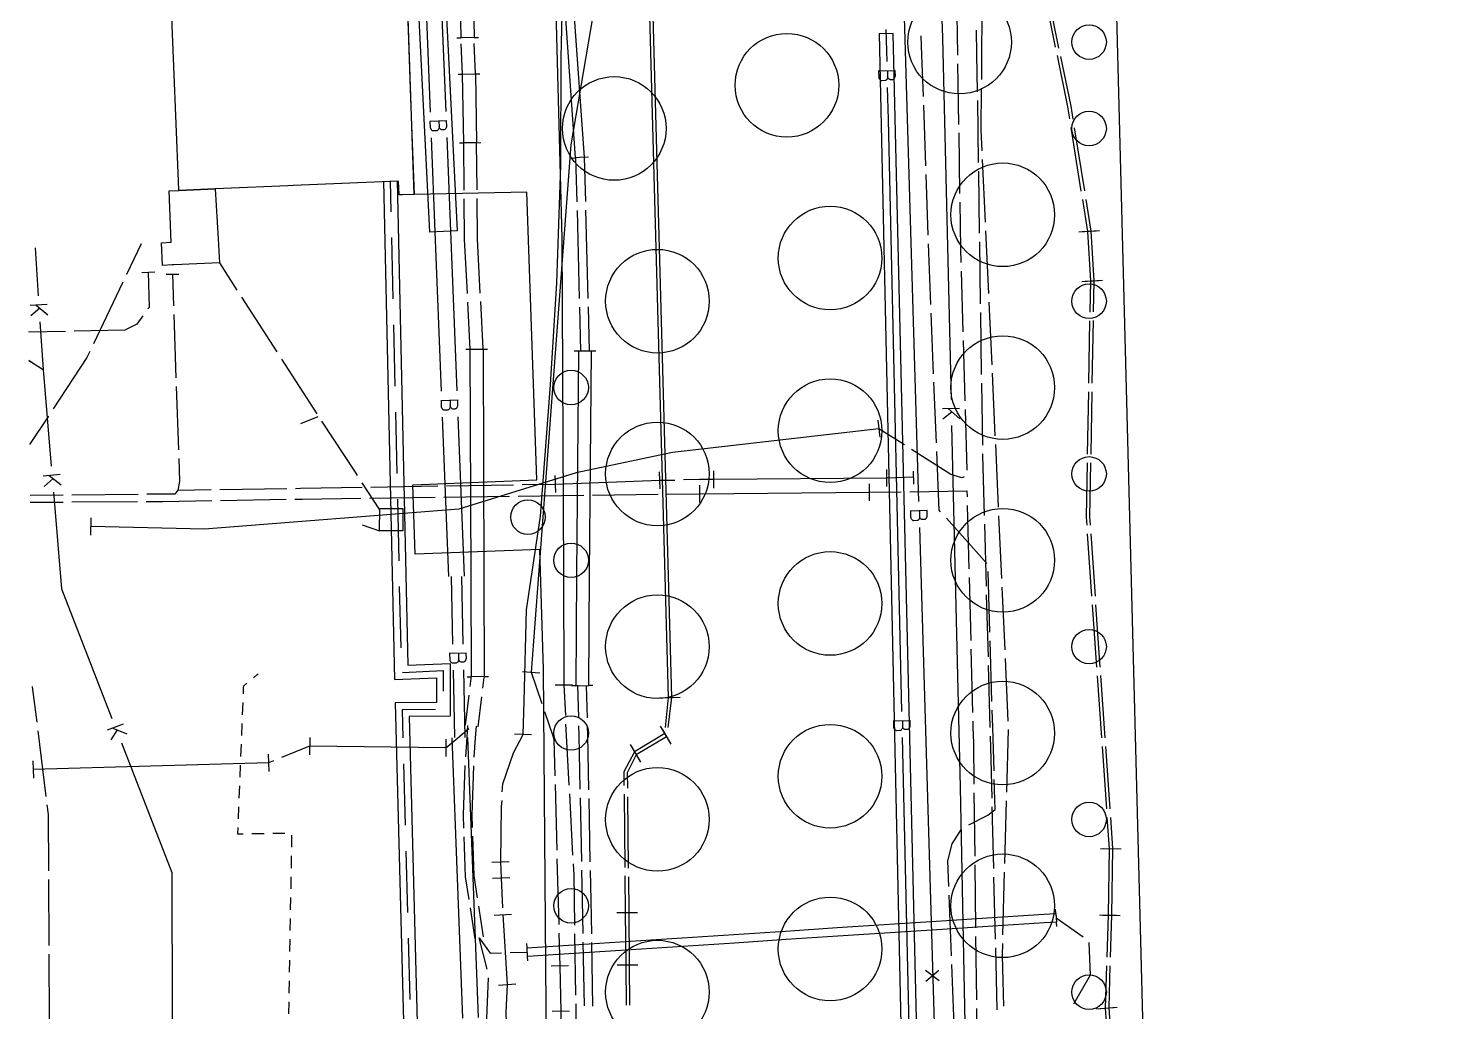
# Model space of a CAD drawing. Header units: metres. Extents: x 17721 to 17912, y 14015 to 15901.
# Drawn here: x 17762.8 to 17845.1, y 15344.2 to 15401.1 of the extents above; entities that cross this region are included whole.
import ezdxf

# ---------------------------------------------------------------- set-up
doc = ezdxf.new("R2010")
doc.units = ezdxf.units.M
for name, color, linetype in [('GC_BUILDING', 8, 'Continuous'), ('GC_CURB_EDGE', 1, 'Continuous'), ('GC_HEAT_AXIS', 30, 'Continuous'), ('GC_POWER_AXIS', 40, 'Continuous'), ('GC_RESULT_1F93603DB5', 3, 'Continuous'), ('GC_RESULT_5DD67F7FB9', 3, 'Continuous'), ('GC_SEWER_AXIS', 6, 'Continuous'), ('GC_SITE_BOUNDARY', 7, 'Continuous'), ('GC_TEST_GREEN_ZONE', 3, 'Continuous'), ('GC_WATER_AXIS', 5, 'Continuous')]:
    doc.layers.add(name, color=color, linetype=linetype)

msp = doc.modelspace()

# ---------------------------------------------------------------- linework, layer by layer
at = {"layer": 'GC_BUILDING'}
for points in [[(17773.626, 15391.792), (17771.511, 15391.703), (17771.49, 15392.235), (17770.961, 15405.537), (17773.29, 15405.58), (17777.769, 15405.664), (17783.5, 15405.77), (17783.594, 15405.772), (17784.057, 15405.781), (17784.62, 15405.791), (17784.645, 15405.104), (17784.688, 15403.884), (17784.792, 15400.987), (17784.914, 15397.608), (17785.01, 15394.935), (17785.134, 15391.463), (17784.464, 15391.447), (17784.278, 15391.443), (17784.244, 15392.242), (17778.143, 15391.984), (17777.827, 15391.97), (17774.106, 15391.813)], [(17770.57, 15387.367), (17770.499, 15388.676), (17771.071, 15388.707), (17770.952, 15391.679), (17771.511, 15391.703), (17773.626, 15391.792), (17773.784, 15388.898), (17773.859, 15387.521), (17771.24, 15387.398), (17771.124, 15387.393)], [(17784.487, 15373.287), (17784.481, 15372.003), (17783.143, 15372.009), (17783.149, 15373.293)]]:
    msp.add_lwpolyline(points, close=True, dxfattribs=at)
at = {"layer": 'GC_CURB_EDGE'}
for points in [[(17775.84, 15363.499), (17776.037, 15363.666), (17776.11, 15363.727)], [(17775.251, 15362.559), (17775.265, 15362.903), (17775.269, 15363.018), (17775.458, 15363.177)], [(17775.203, 15361.353), (17775.231, 15362.059)], [(17775.154, 15360.148), (17775.183, 15360.854)], [(17775.106, 15358.942), (17775.134, 15359.648)], [(17775.058, 15357.737), (17775.086, 15358.442)], [(17775.009, 15356.531), (17775.038, 15357.237)], [(17774.961, 15355.325), (17774.989, 15356.031)], [(17775.247, 15354.446), (17774.925, 15354.441), (17774.941, 15354.826)], [(17776.453, 15354.463), (17775.747, 15354.453)], [(17777.66, 15354.479), (17776.953, 15354.47)], [(17778.051, 15353.684), (17778.063, 15354.39)], [(17778.03, 15352.478), (17778.043, 15353.184)], [(17778.01, 15351.271), (17778.022, 15351.978)], [(17777.989, 15350.065), (17778.001, 15350.771)], [(17777.968, 15348.859), (17777.98, 15349.565)], [(17777.948, 15347.652), (17777.96, 15348.359)], [(17777.927, 15346.446), (17777.939, 15347.152)], [(17777.906, 15345.24), (17777.918, 15345.946)], [(17777.885, 15344.033), (17777.897, 15344.74)]]:
    msp.add_lwpolyline(points, dxfattribs=at)
at = {"layer": 'GC_HEAT_AXIS'}
for points in [[(17784.158, 15392.269), (17784.785, 15364.222), (17787.227, 15364.329), (17787.227, 15361.268), (17784.858, 15361.242), (17785.82, 15324.338), (17766.907, 15324.139)], [(17783.759, 15392.252), (17783.798, 15390.476)], [(17783.359, 15392.235), (17784.003, 15363.386), (17786.427, 15363.493), (17786.427, 15362.06), (17784.038, 15362.034), (17785, 15325.13), (17766.9, 15324.939)], [(17783.832, 15388.977), (17783.911, 15385.425)], [(17783.945, 15383.926), (17784.024, 15380.374)], [(17784.057, 15378.875), (17784.137, 15375.323)], [(17784.17, 15373.824), (17784.25, 15370.272)], [(17784.283, 15368.773), (17784.362, 15365.221)], [(17784.476, 15363.808), (17786.827, 15363.911), (17786.827, 15362.712)], [(17786.375, 15361.659), (17784.448, 15361.638), (17784.49, 15360.013)], [(17784.529, 15358.514), (17784.622, 15354.963)], [(17784.661, 15353.463), (17784.754, 15349.912)], [(17784.793, 15348.413), (17784.885, 15344.862)]]:
    msp.add_lwpolyline(points, dxfattribs=at)
at = {"layer": 'GC_POWER_AXIS'}
for points in [[(17790.248, 15356.895), (17790.28, 15357.36), (17790.899, 15359.139), (17791.448, 15360.216), (17791.521, 15362.139), (17791.642, 15367.42), (17792.468, 15372.843), (17793.044, 15380.45), (17793.402, 15386.364), (17793.634, 15393.157), (17793.652, 15399.403), (17793.804, 15406.066), (17794.064, 15412.365), (17794.505, 15417.367), (17794.816, 15422.518), (17794.523, 15426.655), (17794.711, 15427.665), (17794.706, 15428.575)], [(17828.073, 15418.206), (17827.484, 15416.533), (17821.903, 15401.828), (17822.275, 15400)], [(17828.266, 15418.151), (17827.672, 15416.464), (17822.089, 15401.757), (17822.47, 15399.945)], [(17796.527, 15417.264), (17796.579, 15415.307), (17796.377, 15414.388), (17796.181, 15413.497), (17795.644, 15402.74), (17794.221, 15394.338), (17792.341, 15369.457), (17791.913, 15363.812), (17792.53, 15362.011)], [(17798.212, 15417.109), (17798.441, 15413.953), (17799.022, 15392.59), (17799.845, 15362.351), (17799.687, 15360.608)], [(17798.411, 15417.117), (17798.641, 15413.958), (17799.222, 15392.595), (17800.045, 15362.349), (17799.825, 15360.613)], [(17791.741, 15416.027), (17793.01, 15414.81), (17793.096, 15411.598), (17793.7, 15388.95), (17793.783, 15369.486), (17793.81, 15363.09), (17793.905, 15361.316)], [(17816.557, 15403.038), (17816.61, 15399.579), (17816.611, 15399.535)], [(17818.015, 15398.125), (17818.027, 15399.601), (17818.045, 15401.755)], [(17787.609, 15400.541), (17787.859, 15400.546)], [(17788.609, 15400.559), (17788.859, 15400.563)], [(17814.635, 15397.138), (17814.551, 15399.546), (17814.512, 15400.648)], [(17817.772, 15397.405), (17817.74, 15399.597), (17817.72, 15400.993)], [(17787.941, 15398.436), (17787.873, 15400.185)], [(17788.691, 15398.466), (17788.622, 15400.214)], [(17816.619, 15399.035), (17816.673, 15395.532)], [(17822.375, 15399.51), (17822.98, 15396.541), (17823.091, 15395.849)], [(17822.572, 15399.456), (17823.177, 15396.577), (17823.298, 15395.825)], [(17787.691, 15398.44), (17787.941, 15398.445)], [(17788.691, 15398.458), (17788.941, 15398.462)], [(17818.045, 15393.997), (17817.99, 15395.2), (17818.01, 15397.625)], [(17814.774, 15393.127), (17814.652, 15396.638)], [(17817.832, 15393.317), (17817.78, 15396.905)], [(17816.68, 15395.032), (17816.734, 15391.529)], [(17823.171, 15395.355), (17823.763, 15391.672)], [(17823.377, 15395.331), (17823.965, 15391.675)], [(17787.761, 15394.453), (17788.011, 15394.458)], [(17788.034, 15391.718), (17788.011, 15394.461)], [(17788.761, 15394.471), (17789.011, 15394.475)], [(17788.784, 15391.732), (17788.761, 15394.467)], [(17794.246, 15393.573), (17794.496, 15393.591)], [(17794.495, 15393.602), (17794.561, 15391.05)], [(17794.994, 15393.626), (17795.244, 15393.644)], [(17794.995, 15393.614), (17795.06, 15391.063)], [(17818.234, 15389.871), (17818.068, 15393.497)], [(17814.914, 15389.117), (17814.792, 15392.628)], [(17817.892, 15389.229), (17817.839, 15392.817)], [(17788.223, 15385.735), (17788.058, 15388.879), (17788.038, 15391.218)], [(17788.973, 15385.766), (17788.808, 15388.901), (17788.788, 15391.232)], [(17816.742, 15391.029), (17816.783, 15388.327), (17816.806, 15387.527)], [(17823.843, 15391.178), (17824.139, 15389.336), (17824.307, 15386.469), (17824.274, 15384.662)], [(17824.044, 15391.181), (17824.338, 15389.353), (17824.507, 15386.479), (17824.474, 15384.671)], [(17794.574, 15390.55), (17794.705, 15385.446)], [(17795.073, 15390.563), (17795.204, 15385.459)], [(17818.422, 15385.745), (17818.257, 15389.371)], [(17823.64, 15389.307), (17824.638, 15389.365)], [(17823.839, 15389.324), (17824.837, 15389.382)], [(17769.339, 15388.624), (17768.488, 15386.844)], [(17815.061, 15385.107), (17815.019, 15386.108), (17814.932, 15388.617)], [(17817.951, 15385.141), (17817.899, 15388.729)], [(17773.859, 15387.521), (17774.878, 15385.939)], [(17769.367, 15386.963), (17770.117, 15386.997)], [(17769.742, 15386.98), (17769.789, 15384.934), (17769.726, 15384.848)], [(17770.769, 15386.85), (17771.519, 15386.85)], [(17771.144, 15386.85), (17771.206, 15385.016)], [(17816.82, 15387.027), (17816.92, 15383.525)], [(17823.808, 15386.44), (17824.806, 15386.498)], [(17824.008, 15386.45), (17825.006, 15386.508)], [(17768.272, 15386.393), (17766.57, 15382.833)], [(17775.149, 15385.519), (17777.188, 15382.354)], [(17788.394, 15382.496), (17788.25, 15385.236)], [(17789.142, 15382.536), (17788.999, 15385.267)], [(17794.718, 15384.946), (17794.783, 15382.395)], [(17795.217, 15384.959), (17795.283, 15382.407)], [(17818.611, 15381.619), (17818.445, 15385.246)], [(17769.432, 15384.443), (17769.084, 15383.964), (17768.379, 15383.611), (17765.453, 15383.55)], [(17771.223, 15384.516), (17771.348, 15380.848)], [(17815.229, 15381.098), (17815.082, 15384.607)], [(17818.011, 15381.053), (17817.959, 15384.641)], [(17824.265, 15384.162), (17824.2, 15380.548)], [(17824.465, 15384.171), (17824.4, 15380.556)], [(17764.954, 15383.539), (17762.801, 15383.494)], [(17766.355, 15382.382), (17766.189, 15382.035), (17764.231, 15379.06)], [(17788.143, 15382.514), (17788.393, 15382.515)], [(17789.143, 15382.517), (17789.393, 15382.518)], [(17794.658, 15382.404), (17794.408, 15382.406)], [(17795.658, 15382.396), (17795.408, 15382.398)], [(17816.934, 15383.025), (17817.034, 15379.523)], [(17777.459, 15381.934), (17779.497, 15378.769)], [(17818.8, 15377.494), (17818.634, 15381.12)], [(17771.365, 15380.348), (17771.489, 15376.68)], [(17815.396, 15377.088), (17815.249, 15380.598)], [(17818.07, 15376.965), (17818.018, 15380.553)], [(17824.191, 15380.048), (17824.126, 15376.435)], [(17824.391, 15380.056), (17824.325, 15376.441)], [(17763.956, 15378.643), (17762.871, 15376.995)], [(17778.583, 15378.218), (17779.591, 15378.624)], [(17779.771, 15378.351), (17781.718, 15375.4), (17781.843, 15375.208)], [(17811.999, 15378.411), (17812.115, 15377.417)], [(17817.048, 15379.023), (17817.148, 15375.521)], [(17813.534, 15376.973), (17812.057, 15377.914), (17800.099, 15376.527), (17794.528, 15375.352), (17787.734, 15373.259), (17773.008, 15372.092), (17766.408, 15372.25)], [(17817, 15375.128), (17816.856, 15375.072), (17816.233, 15375.253), (17813.956, 15376.704)], [(17818.988, 15373.368), (17818.823, 15376.994)], [(17771.506, 15376.18), (17771.551, 15374.854), (17771.45, 15374.356)], [(17815.636, 15373.108), (17815.559, 15373.194), (17815.417, 15376.589)], [(17818.175, 15372.878), (17818.079, 15376.381), (17818.078, 15376.465)], [(17824.117, 15375.935), (17824.06, 15372.79), (17824.093, 15372.322)], [(17824.316, 15375.941), (17824.259, 15372.796), (17824.292, 15372.327)], [(17793.345, 15374.21), (17793.309, 15375.21)], [(17799.386, 15374.424), (17799.35, 15375.424)], [(17814.052, 15375.101), (17812.52, 15375.057), (17802.495, 15374.977), (17801.663, 15374.963), (17800.745, 15374.947)], [(17802.499, 15374.477), (17802.491, 15375.477)], [(17812.524, 15374.557), (17812.516, 15375.557)], [(17814.046, 15375.453), (17814.058, 15374.703)], [(17771.45, 15374.356), (17771.282, 15374.128), (17769.65, 15374.113)], [(17771.45, 15374.356), (17773.388, 15374.385)], [(17773.888, 15374.393), (17777.763, 15374.452)], [(17778.263, 15374.46), (17778.55, 15374.464), (17782.139, 15374.524)], [(17782.115, 15374.788), (17783.139, 15373.209)], [(17782.639, 15374.532), (17786.514, 15374.597)], [(17787.014, 15374.605), (17790.889, 15374.669)], [(17791.389, 15374.678), (17793.327, 15374.71), (17799.368, 15374.924), (17800.245, 15374.939)], [(17799.779, 15374.123), (17801.683, 15374.149), (17811.516, 15374.229), (17813.346, 15374.255)], [(17801.687, 15373.649), (17801.679, 15374.649)], [(17811.52, 15373.729), (17811.512, 15374.729)], [(17813.846, 15374.262), (17817.157, 15374.309), (17817.166, 15373.961)], [(17764.819, 15374.068), (17762.904, 15374.05)], [(17762.908, 15373.656), (17764.812, 15373.668)], [(17765.312, 15373.672), (17769.121, 15373.697)], [(17769.15, 15374.108), (17765.319, 15374.073)], [(17769.621, 15373.701), (17770.589, 15373.707), (17773.429, 15373.754)], [(17773.929, 15373.762), (17777.737, 15373.825)], [(17778.237, 15373.833), (17778.669, 15373.84), (17782.046, 15373.885)], [(17782.546, 15373.892), (17786.354, 15373.943)], [(17786.854, 15373.95), (17790.662, 15374.001)], [(17791.162, 15374.008), (17794.971, 15374.059)], [(17795.471, 15374.065), (17799.279, 15374.116)], [(17817.179, 15373.461), (17817.273, 15369.803)], [(17766.42, 15372.75), (17766.396, 15371.75)], [(17818.31, 15370.117), (17815.969, 15372.736)], [(17819.177, 15369.242), (17819.011, 15372.868)], [(17782.134, 15372.348), (17783.143, 15372.009)], [(17818.286, 15368.791), (17818.188, 15372.378)], [(17824.127, 15371.823), (17824.378, 15368.217)], [(17824.326, 15371.828), (17824.577, 15368.221)], [(17817.285, 15369.303), (17817.379, 15365.645)], [(17818.49, 15366.13), (17818.386, 15369.642)], [(17819.366, 15365.116), (17819.2, 15368.743)], [(17818.398, 15364.704), (17818.3, 15368.291)], [(17824.413, 15367.718), (17824.664, 15364.113)], [(17824.612, 15367.722), (17824.863, 15364.115)], [(17817.392, 15365.145), (17817.486, 15361.486)], [(17818.609, 15362.119), (17818.505, 15365.631)], [(17819.554, 15360.991), (17819.389, 15364.617)], [(17788.206, 15363.547), (17788.456, 15363.553)], [(17788.382, 15362.983), (17788.459, 15363.606)], [(17789.126, 15362.891), (17789.203, 15363.514)], [(17789.206, 15363.568), (17789.456, 15363.573)], [(17791.414, 15363.85), (17792.412, 15363.774)], [(17818.51, 15360.617), (17818.51, 15360.632), (17818.412, 15364.204)], [(17824.698, 15363.614), (17824.949, 15360.008)], [(17824.898, 15363.616), (17825.149, 15360.009)], [(17763.024, 15362.993), (17763.046, 15362.814), (17763.027, 15362.775)], [(17763.046, 15362.814), (17763.281, 15360.917)], [(17793.31, 15363.088), (17794.31, 15363.092)], [(17794.5, 15363.029), (17794.25, 15363.024)], [(17794.671, 15361.217), (17794.624, 15363.056)], [(17795.172, 15361.182), (17795.126, 15363.018)], [(17795.5, 15363.05), (17795.25, 15363.044)], [(17788.106, 15360.75), (17788.32, 15362.487)], [(17788.85, 15360.658), (17789.065, 15362.395)], [(17799.345, 15362.337), (17800.345, 15362.365)], [(17799.545, 15362.335), (17800.545, 15362.363)], [(17792.692, 15361.538), (17793.174, 15360.133), (17793.24, 15359.918), (17793.293, 15357.821)], [(17817.499, 15360.987), (17817.508, 15360.612), (17817.531, 15359.721), (17817.559, 15357.328)], [(17818.728, 15358.108), (17818.653, 15360.635), (17818.624, 15361.62)], [(17763.342, 15360.421), (17763.811, 15356.627)], [(17786.978, 15359.434), (17787.676, 15360.025), (17788.314, 15360.565)], [(17788.229, 15360.721), (17788.184, 15360.057), (17788.106, 15358.909)], [(17788.727, 15360.687), (17788.682, 15360.023), (17788.606, 15358.901)], [(17791.947, 15360.197), (17790.948, 15360.235)], [(17794.122, 15357.268), (17793.968, 15360.149), (17793.932, 15360.816)], [(17794.76, 15357.039), (17794.698, 15360.163), (17794.684, 15360.717)], [(17795.261, 15357.009), (17795.198, 15360.174), (17795.185, 15360.682)], [(17799.655, 15360.258), (17797.902, 15359.211), (17797.282, 15358.044), (17797.291, 15357.25)], [(17799.399, 15360.687), (17799.911, 15359.829)], [(17799.503, 15360.51), (17800.013, 15359.65)], [(17819.465, 15356.862), (17819.563, 15360.491)], [(17786.978, 15359.434), (17779.084, 15359.529), (17777.462, 15358.872)], [(17779.09, 15360.029), (17779.078, 15359.029)], [(17786.984, 15359.934), (17786.972, 15358.934)], [(17799.763, 15360.117), (17799.758, 15360.08), (17798.004, 15359.039), (17797.482, 15357.997), (17797.492, 15357.098)], [(17797.646, 15359.64), (17798.158, 15358.782)], [(17797.749, 15359.469), (17798.259, 15358.609)], [(17818.615, 15356.53), (17818.56, 15358.785), (17818.524, 15360.118)], [(17824.984, 15359.509), (17825.235, 15355.904)], [(17825.184, 15359.51), (17825.435, 15355.903)], [(17763.063, 15358.687), (17763.09, 15357.687)], [(17776.999, 15358.684), (17776.708, 15358.566), (17763.077, 15358.187)], [(17776.694, 15359.066), (17776.722, 15358.066)], [(17788.083, 15358.41), (17787.979, 15355.568), (17788.005, 15354.78)], [(17788.583, 15358.402), (17788.479, 15355.568), (17788.504, 15354.824)], [(17793.306, 15357.322), (17793.403, 15353.515)], [(17817.269, 15354.981), (17818.362, 15355.542), (17818.794, 15355.865), (17818.742, 15357.609)], [(17763.873, 15356.131), (17763.941, 15355.579), (17763.96, 15352.313)], [(17790.213, 15356.396), (17790.189, 15356.046), (17790.142, 15352.839), (17790.179, 15351.918), (17790.263, 15350.17)], [(17794.339, 15353.22), (17794.149, 15356.768)], [(17794.844, 15352.861), (17794.77, 15356.539)], [(17795.344, 15352.836), (17795.271, 15356.509)], [(17797.296, 15356.75), (17797.343, 15352.519)], [(17797.498, 15356.598), (17797.543, 15352.47)], [(17817.565, 15356.828), (17817.607, 15353.168)], [(17818.713, 15352.443), (17818.627, 15356.03)], [(17819.354, 15352.734), (17819.451, 15356.362)], [(17825.27, 15355.405), (17825.395, 15353.602), (17825.329, 15349.752), (17825.256, 15347.312)], [(17825.469, 15355.405), (17825.595, 15353.601), (17825.528, 15349.748), (17825.455, 15347.317)], [(17816.105, 15351.412), (17816.048, 15352.887), (17816.299, 15353.886), (17816.841, 15354.734)], [(17788.021, 15354.28), (17788.097, 15351.975), (17788.301, 15350.665)], [(17788.52, 15354.324), (17788.595, 15352.021), (17788.792, 15350.76)], [(17824.895, 15353.611), (17825.895, 15353.593)], [(17825.095, 15353.61), (17826.095, 15353.592)], [(17789.643, 15352.819), (17790.642, 15352.859)], [(17793.415, 15353.015), (17793.512, 15349.209)], [(17789.68, 15351.898), (17790.679, 15351.938)], [(17794.446, 15349.168), (17794.4, 15352.09), (17794.366, 15352.72)], [(17794.924, 15348.683), (17794.889, 15350.595), (17794.854, 15352.361)], [(17795.424, 15348.663), (17795.389, 15350.605), (17795.354, 15352.336)], [(17797.349, 15352.019), (17797.372, 15349.904), (17797.395, 15346.872), (17797.421, 15344.543)], [(17797.549, 15351.97), (17797.572, 15349.906), (17797.595, 15346.874), (17797.616, 15344.543)], [(17817.613, 15352.668), (17817.655, 15349.009)], [(17818.812, 15348.356), (17818.725, 15351.943)], [(17819.243, 15348.605), (17819.34, 15352.234)], [(17763.963, 15351.813), (17763.984, 15347.99)], [(17788.869, 15350.266), (17789.145, 15348.497)], [(17816.261, 15347.402), (17816.125, 15350.912)], [(17788.378, 15350.171), (17788.657, 15348.377)], [(17789.782, 15349.75), (17790.78, 15349.812)], [(17790.281, 15349.781), (17790.533, 15345.738), (17790.443, 15344.126), (17790.494, 15342.95), (17790.545, 15342.174), (17790.428, 15341.354), (17790.231, 15339.342)], [(17796.872, 15349.9), (17797.872, 15349.908)], [(17797.072, 15349.902), (17798.072, 15349.91)], [(17822.314, 15349.85), (17822.297, 15350.099)], [(17822.33, 15349.6), (17823.887, 15348.493)], [(17824.829, 15349.761), (17825.829, 15349.743)], [(17825.028, 15349.757), (17826.028, 15349.739)], [(17793.525, 15348.709), (17793.573, 15346.806), (17793.643, 15344.187), (17793.678, 15342.328)], [(17794.509, 15345.115), (17794.454, 15348.668)], [(17822.362, 15349.101), (17822.346, 15349.351)], [(17789.378, 15346.622), (17788.901, 15348.437), (17789.547, 15347.551), (17790.2, 15347.569)], [(17791.684, 15347.86), (17791.667, 15348.109)], [(17795, 15344.505), (17794.933, 15348.183)], [(17795.5, 15344.49), (17795.433, 15348.163)], [(17817.661, 15348.509), (17817.703, 15344.85)], [(17818.911, 15344.269), (17818.824, 15347.856)], [(17819.299, 15344.477), (17819.211, 15347.424), (17819.229, 15348.105)], [(17824.227, 15348.167), (17824.287, 15346.286), (17823.329, 15344.601)], [(17763.987, 15347.49), (17764.009, 15343.668)], [(17790.7, 15347.583), (17791.7, 15347.61)], [(17791.732, 15347.111), (17791.716, 15347.361)], [(17794.073, 15346.819), (17793.073, 15346.793)], [(17796.895, 15346.868), (17797.895, 15346.876)], [(17797.095, 15346.87), (17798.095, 15346.878)], [(17816.417, 15343.392), (17816.28, 15346.902)], [(17825.241, 15346.812), (17825.168, 15344.372), (17825.602, 15338.153), (17825.751, 15335.52)], [(17825.441, 15346.817), (17825.368, 15344.386), (17825.802, 15338.159), (17825.951, 15335.522)], [(17789.302, 15342.38), (17789.444, 15346.131)], [(17790.034, 15345.707), (17791.032, 15345.769)], [(17794.573, 15341.061), (17794.517, 15344.615)], [(17794.143, 15344.2), (17793.143, 15344.174)], [(17817.709, 15344.35), (17817.718, 15343.587), (17817.803, 15340.691)], [(17824.669, 15344.337), (17825.667, 15344.407)], [(17824.869, 15344.351), (17825.867, 15344.421)]]:
    msp.add_lwpolyline(points, dxfattribs=at)
for points in [[(17787.789, 15404.531), (17788.539, 15404.545), (17788.609, 15400.559), (17787.859, 15400.545)], [(17793.863, 15402.49), (17794.361, 15402.526), (17794.994, 15393.626), (17794.496, 15393.59)], [(17787.941, 15398.444), (17788.691, 15398.458), (17788.761, 15394.471), (17788.011, 15394.457)], [(17788.393, 15382.515), (17789.143, 15382.517), (17789.187, 15369.386), (17789.206, 15363.568), (17788.456, 15363.552), (17788.437, 15369.383)], [(17794.5, 15363.029), (17795.25, 15363.045), (17795.303, 15369.507), (17795.408, 15382.398), (17794.658, 15382.404), (17794.553, 15369.513)], [(17791.684, 15347.859), (17794.674, 15348.054), (17797.674, 15348.249), (17800.664, 15348.443), (17803.654, 15348.637), (17806.654, 15348.832), (17809.647, 15349.027), (17815.687, 15349.419), (17818.624, 15349.61), (17821.627, 15349.805), (17822.314, 15349.849), (17822.346, 15349.351), (17821.659, 15349.306), (17818.656, 15349.111), (17815.72, 15348.92), (17809.68, 15348.528), (17806.686, 15348.333), (17803.686, 15348.138), (17800.696, 15347.944), (17797.706, 15347.75), (17794.706, 15347.555), (17791.716, 15347.361)]]:
    msp.add_lwpolyline(points, close=True, dxfattribs=at)
at = {"layer": 'GC_RESULT_1F93603DB5', "true_color": 0x2c7553}
for centre in [(17816.732, 15400.294), (17806.732, 15397.794), (17796.732, 15395.294), (17819.232, 15390.294), (17809.232, 15387.794), (17799.232, 15385.294), (17819.232, 15380.294), (17809.232, 15377.794), (17799.232, 15375.294), (17819.232, 15370.294), (17809.232, 15367.794), (17799.232, 15365.294), (17819.232, 15360.294), (17809.232, 15357.794), (17799.232, 15355.294), (17819.232, 15350.294), (17809.232, 15347.794), (17799.232, 15345.294)]:
    msp.add_circle(centre, 3, dxfattribs=at)
at = {"layer": 'GC_RESULT_5DD67F7FB9', "true_color": 0x9b704a}
for centre in [(17824.232, 15400.294), (17824.232, 15395.294), (17824.232, 15385.294), (17794.232, 15380.294), (17824.232, 15375.294), (17791.732, 15372.794), (17794.232, 15370.294), (17824.232, 15365.294), (17794.232, 15360.294), (17824.232, 15355.294), (17794.232, 15350.294), (17824.232, 15345.294)]:
    msp.add_circle(centre, 1, dxfattribs=at)
at = {"layer": 'GC_SEWER_AXIS'}
for points in [[(17815.569, 15405.504), (17815.742, 15400.547)], [(17815.742, 15400.547), (17816.236, 15379.6)], [(17763.196, 15388.377), (17763.374, 15385.604)], [(17763.891, 15385.108), (17762.903, 15385.044)], [(17763.469, 15384.89), (17762.941, 15384.445)], [(17763.255, 15385.067), (17763.93, 15384.508)], [(17763.47, 15384.107), (17763.649, 15381.334)], [(17763.413, 15381.481), (17762.818, 15381.852), (17763.649, 15381.334)], [(17763.649, 15381.334), (17764.118, 15375.74)], [(17816.732, 15379.083), (17815.742, 15379.06)], [(17816.301, 15378.882), (17815.756, 15378.46)], [(17816.095, 15379.068), (17816.746, 15378.482)], [(17816.271, 15378.1), (17816.765, 15357.153), (17817.303, 15329.75)], [(17764.645, 15375.254), (17763.658, 15375.171)], [(17764.227, 15375.028), (17763.708, 15374.573)], [(17764.01, 15375.2), (17764.695, 15374.655)], [(17764.244, 15374.245), (17764.713, 15368.651), (17767.64, 15361.13)], [(17768.283, 15360.813), (17767.36, 15360.454)], [(17767.946, 15360.478), (17767.577, 15359.895)], [(17767.689, 15360.582), (17768.501, 15360.253)], [(17768.184, 15359.732), (17771.111, 15352.211)], [(17771.111, 15352.211), (17771.152, 15335.599)]]:
    msp.add_lwpolyline(points, dxfattribs=at)
at = {"layer": 'GC_SITE_BOUNDARY'}
for points in [[(17844.337, 15513.496), (17845.112, 15475.193), (17829.358, 15474.648), (17830.786, 15420.944), (17838.239, 15421.142), (17838.451, 15402.159), (17825.827, 15401.81), (17827.709, 15328.919), (17840.286, 15329.21), (17841.06, 15298.551), (17828.408, 15298.272), (17830.33, 15225.154)], [(17792.559, 15282.734), (17791.607, 15285.234), (17793.367, 15287.293), (17793.334, 15316.706), (17793.069, 15320.849), (17792.967, 15322.451), (17792.636, 15363.983), (17792.416, 15370.926), (17785.206, 15370.654), (17785.07, 15374.668), (17792.249, 15374.949), (17791.675, 15391.611), (17785.134, 15391.464), (17784.62, 15406.791), (17788.335, 15406.838), (17788.154, 15421.826), (17789.147, 15421.825), (17787.648, 15483.064), (17779.486, 15482.803), (17778.486, 15482.776), (17778.297, 15491.089)]]:
    msp.add_lwpolyline(points, dxfattribs=at)
at = {"layer": 'GC_TEST_GREEN_ZONE'}
for points in [[(17844.337, 15513.496), (17845.112, 15475.193), (17829.358, 15474.648), (17830.786, 15420.944), (17838.239, 15421.142), (17838.451, 15402.159), (17825.827, 15401.81), (17827.709, 15328.919), (17840.286, 15329.21), (17841.06, 15298.551), (17828.408, 15298.272), (17830.33, 15225.154)], [(17792.559, 15282.734), (17791.607, 15285.234), (17793.367, 15287.293), (17793.334, 15316.706), (17793.069, 15320.849), (17792.967, 15322.451), (17792.636, 15363.983), (17792.416, 15370.926), (17785.206, 15370.654), (17785.07, 15374.668), (17792.249, 15374.949), (17791.675, 15391.611), (17785.134, 15391.464), (17784.62, 15406.791), (17788.335, 15406.838), (17788.154, 15421.826), (17789.147, 15421.825), (17787.648, 15483.064), (17779.486, 15482.803), (17778.486, 15482.776), (17778.297, 15491.089)]]:
    msp.add_lwpolyline(points, dxfattribs=at)
at = {"layer": 'GC_WATER_AXIS'}
for points in [[(17813.037, 15427.858), (17813.18, 15413.505), (17814.358, 15373.696)], [(17785.553, 15409.264), (17785.855, 15401.676), (17786.071, 15396.242)], [(17786.754, 15401.712), (17786.97, 15396.278)], [(17812.47, 15401.02), (17812.513, 15399.165)], [(17813.023, 15398.635), (17812.025, 15398.612)], [(17812.566, 15398.303), (17812.563, 15398.264), (17812.56, 15398.23), (17812.546, 15398.181), (17812.53, 15398.151), (17812.512, 15398.123), (17812.481, 15398.092), (17812.446, 15398.071), (17812.415, 15398.061), (17812.224, 15398.056), (17812.205, 15398.06), (17812.179, 15398.07), (17812.149, 15398.09), (17812.12, 15398.121), (17812.101, 15398.149), (17812.079, 15398.195), (17812.069, 15398.223), (17812.066, 15398.25), (17812.058, 15398.612)], [(17812.558, 15398.624), (17812.566, 15398.303)], [(17812.986, 15398.634), (17812.993, 15398.315), (17812.988, 15398.285), (17812.971, 15398.234), (17812.944, 15398.187), (17812.929, 15398.168), (17812.911, 15398.151), (17812.887, 15398.135), (17812.858, 15398.121), (17812.843, 15398.117), (17812.727, 15398.115), (17812.705, 15398.12), (17812.674, 15398.132), (17812.653, 15398.147), (17812.633, 15398.163), (17812.611, 15398.19), (17812.592, 15398.225), (17812.578, 15398.257), (17812.566, 15398.303)], [(17812.547, 15397.665), (17812.59, 15395.81), (17813.376, 15361.54)], [(17787.039, 15395.738), (17786.042, 15395.698)], [(17786.588, 15395.399), (17786.586, 15395.36), (17786.583, 15395.326), (17786.57, 15395.277), (17786.555, 15395.247), (17786.537, 15395.218), (17786.507, 15395.187), (17786.472, 15395.165), (17786.441, 15395.154), (17786.25, 15395.147), (17786.231, 15395.15), (17786.205, 15395.16), (17786.174, 15395.179), (17786.145, 15395.21), (17786.125, 15395.237), (17786.103, 15395.283), (17786.092, 15395.31), (17786.089, 15395.338), (17786.075, 15395.7)], [(17786.575, 15395.72), (17786.588, 15395.399)], [(17787.002, 15395.737), (17787.015, 15395.418), (17787.011, 15395.388), (17786.994, 15395.337), (17786.968, 15395.289), (17786.954, 15395.27), (17786.936, 15395.252), (17786.912, 15395.236), (17786.883, 15395.222), (17786.868, 15395.218), (17786.752, 15395.213), (17786.73, 15395.218), (17786.699, 15395.23), (17786.678, 15395.244), (17786.657, 15395.26), (17786.635, 15395.287), (17786.615, 15395.322), (17786.601, 15395.353), (17786.588, 15395.399)], [(17786.13, 15394.743), (17786.346, 15389.308), (17786.714, 15380.078)], [(17787.03, 15394.779), (17787.246, 15389.344)], [(17787.246, 15389.344), (17787.613, 15380.106)], [(17787.682, 15379.571), (17786.685, 15379.531)], [(17787.231, 15379.231), (17787.229, 15379.192), (17787.226, 15379.159), (17787.213, 15379.11), (17787.198, 15379.079), (17787.18, 15379.05), (17787.15, 15379.019), (17787.115, 15378.997), (17787.084, 15378.987), (17786.893, 15378.979), (17786.875, 15378.982), (17786.848, 15378.992), (17786.817, 15379.012), (17786.788, 15379.042), (17786.768, 15379.069), (17786.746, 15379.115), (17786.735, 15379.143), (17786.732, 15379.17), (17786.718, 15379.532)], [(17787.218, 15379.552), (17787.231, 15379.231)], [(17787.645, 15379.569), (17787.658, 15379.251), (17787.654, 15379.22), (17787.637, 15379.169), (17787.611, 15379.122), (17787.597, 15379.102), (17787.579, 15379.085), (17787.555, 15379.069), (17787.526, 15379.055), (17787.511, 15379.05), (17787.395, 15379.046), (17787.373, 15379.051), (17787.342, 15379.062), (17787.321, 15379.076), (17787.3, 15379.092), (17787.278, 15379.12), (17787.258, 15379.154), (17787.244, 15379.185), (17787.231, 15379.231)], [(17786.773, 15378.579), (17787.14, 15369.349)], [(17787.673, 15378.607), (17788.04, 15369.369)], [(17814.872, 15373.169), (17813.874, 15373.139)], [(17814.417, 15372.834), (17814.414, 15372.795), (17814.412, 15372.762), (17814.398, 15372.713), (17814.382, 15372.682), (17814.364, 15372.654), (17814.334, 15372.623), (17814.299, 15372.601), (17814.267, 15372.591), (17814.077, 15372.585), (17814.058, 15372.589), (17814.032, 15372.599), (17814.001, 15372.619), (17813.972, 15372.65), (17813.953, 15372.677), (17813.931, 15372.723), (17813.921, 15372.751), (17813.918, 15372.778), (17813.907, 15373.14)], [(17814.408, 15373.155), (17814.417, 15372.834)], [(17814.835, 15373.168), (17814.844, 15372.849), (17814.84, 15372.819), (17814.822, 15372.768), (17814.796, 15372.721), (17814.782, 15372.702), (17814.763, 15372.684), (17814.74, 15372.669), (17814.71, 15372.655), (17814.695, 15372.65), (17814.58, 15372.647), (17814.557, 15372.652), (17814.527, 15372.664), (17814.506, 15372.678), (17814.485, 15372.695), (17814.463, 15372.722), (17814.444, 15372.757), (17814.43, 15372.788), (17814.417, 15372.834)], [(17814.403, 15372.196), (17815.581, 15332.387), (17815.809, 15322.935)], [(17787.29, 15369.353), (17787.369, 15365.44)], [(17787.89, 15369.365), (17787.969, 15365.446)], [(17788.177, 15364.911), (17787.179, 15364.891)], [(17787.719, 15364.581), (17787.716, 15364.542), (17787.713, 15364.508), (17787.699, 15364.46), (17787.683, 15364.429), (17787.665, 15364.401), (17787.634, 15364.371), (17787.599, 15364.349), (17787.567, 15364.339), (17787.377, 15364.336), (17787.358, 15364.339), (17787.332, 15364.35), (17787.301, 15364.37), (17787.273, 15364.401), (17787.253, 15364.428), (17787.232, 15364.475), (17787.222, 15364.502), (17787.219, 15364.53), (17787.212, 15364.892)], [(17787.713, 15364.902), (17787.719, 15364.581)], [(17788.14, 15364.911), (17788.147, 15364.592), (17788.142, 15364.562), (17788.124, 15364.511), (17788.097, 15364.464), (17788.082, 15364.445), (17788.064, 15364.428), (17788.04, 15364.412), (17788.01, 15364.399), (17787.995, 15364.395), (17787.88, 15364.392), (17787.857, 15364.397), (17787.827, 15364.41), (17787.806, 15364.424), (17787.785, 15364.441), (17787.764, 15364.468), (17787.745, 15364.504), (17787.731, 15364.535), (17787.719, 15364.581)], [(17787.399, 15363.94), (17787.477, 15360.027)], [(17787.999, 15363.946), (17788.077, 15360.027)], [(17813.886, 15361.01), (17812.888, 15360.987)], [(17813.429, 15360.678), (17813.426, 15360.639), (17813.423, 15360.605), (17813.409, 15360.556), (17813.393, 15360.526), (17813.375, 15360.498), (17813.344, 15360.467), (17813.309, 15360.446), (17813.278, 15360.436), (17813.087, 15360.431), (17813.068, 15360.435), (17813.042, 15360.445), (17813.012, 15360.465), (17812.983, 15360.496), (17812.964, 15360.524), (17812.942, 15360.57), (17812.932, 15360.598), (17812.929, 15360.625), (17812.921, 15360.987)], [(17813.422, 15360.999), (17813.429, 15360.678)], [(17813.849, 15361.009), (17813.856, 15360.69), (17813.851, 15360.66), (17813.834, 15360.609), (17813.807, 15360.562), (17813.793, 15360.543), (17813.774, 15360.526), (17813.75, 15360.51), (17813.721, 15360.496), (17813.706, 15360.492), (17813.59, 15360.49), (17813.568, 15360.495), (17813.537, 15360.507), (17813.517, 15360.522), (17813.496, 15360.538), (17813.474, 15360.565), (17813.455, 15360.6), (17813.441, 15360.632), (17813.429, 15360.678)], [(17787.327, 15360.01), (17787.943, 15343.783)], [(17788.227, 15360.045), (17788.842, 15343.817)], [(17813.41, 15360.04), (17814.196, 15325.77)], [(17815.556, 15345.952), (17814.755, 15346.551)], [(17815.536, 15346.552), (17814.776, 15345.901)]]:
    msp.add_lwpolyline(points, dxfattribs=at)
for points in [[(17785.441, 15401.652), (17787.02, 15401.729), (17787.625, 15389.367), (17786.046, 15389.29)], [(17812.076, 15400.766), (17813.722, 15325.759), (17814.671, 15325.781), (17812.876, 15400.784)]]:
    msp.add_lwpolyline(points, close=True, dxfattribs=at)

doc.saveas('drawing.dxf')
